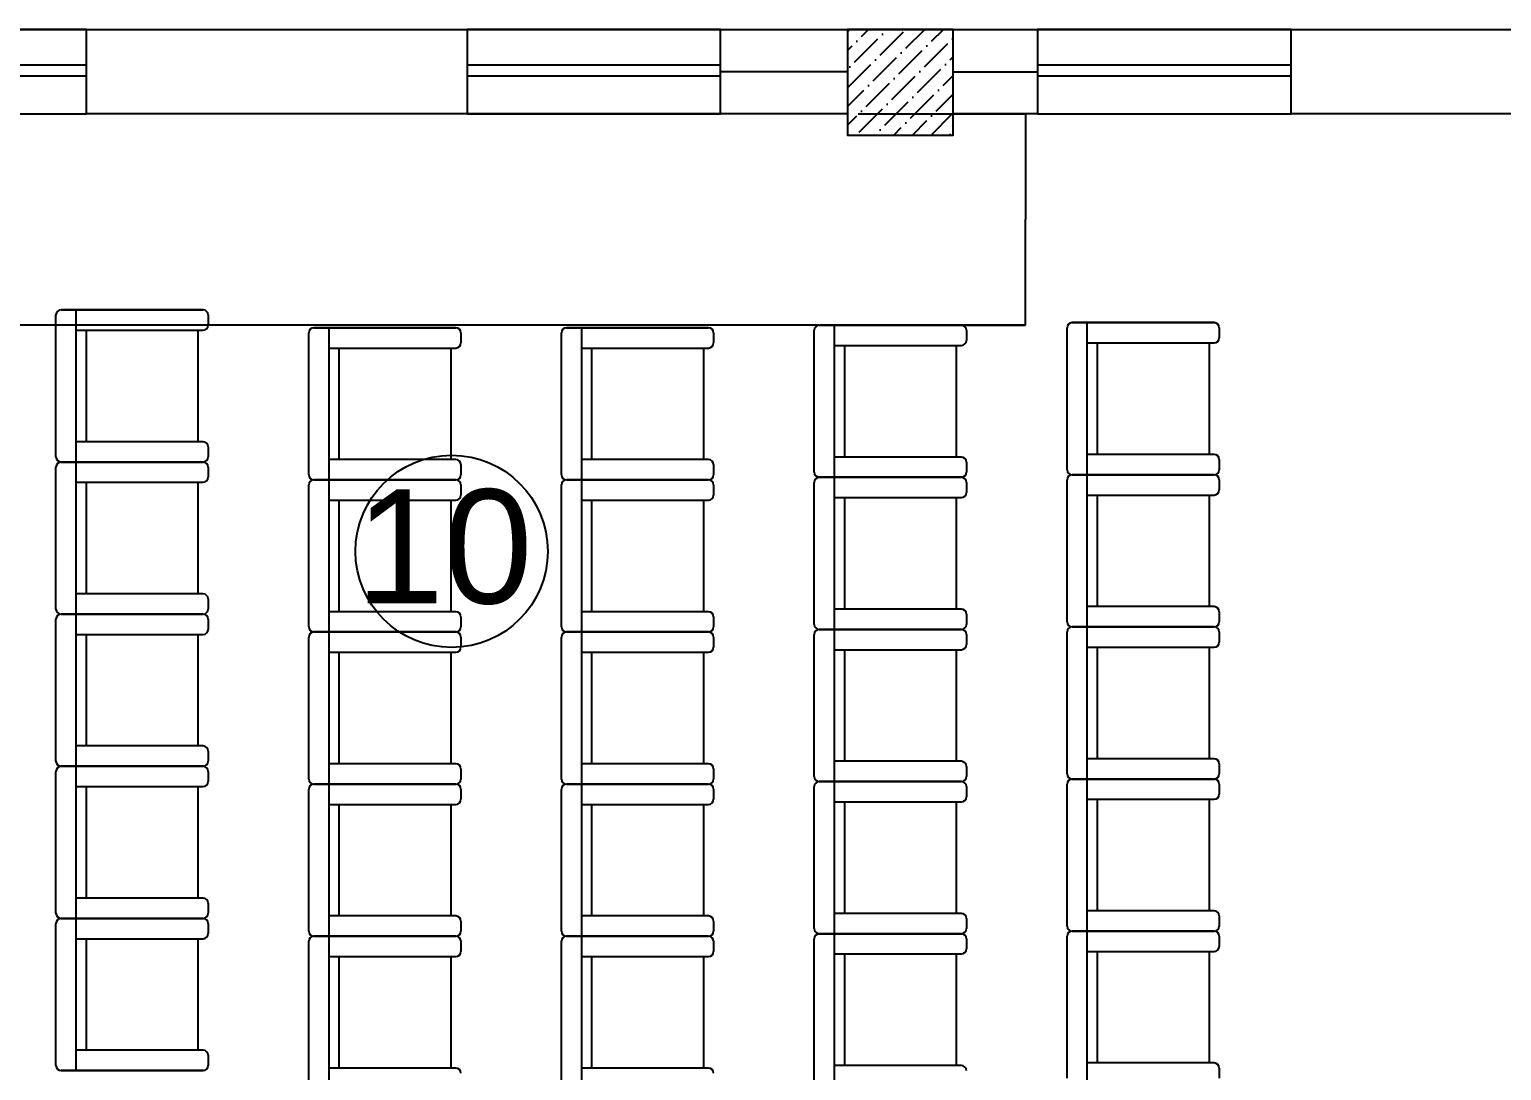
# Model space of a CAD drawing. Header units: millimetres. Extents: x 42452 to 2852333, y -419346 to 834876.
# Drawn here: x 2615055 to 2622021, y 462620 to 467548 of the extents above; entities that cross this region are included whole.
import ezdxf

# ---------------------------------------------------------------- set-up
doc = ezdxf.new("R2010")
doc.units = ezdxf.units.MM
doc.layers.add('0_Ном._пера__9', color=253, linetype='Continuous', lineweight=18, true_color=0xaaaaaa)
doc.layers.add('memar', color=7, linetype='Continuous', lineweight=25)
doc.layers.add('TEFRIS_Ном._пера__7', color=7, linetype='Continuous', lineweight=18)
doc.styles.get("Standard").update_dxf_attribs({"font": 'arial.ttf'})
doc.styles.add('СГЕНЕРИР_СТИЛЬ_1', font='arial.ttf')
doc.dimstyles.get("Standard").update_dxf_attribs({"dimtxt": 0.18, "dimasz": 0.18, "dimexe": 0.18, "dimexo": 0.0625, "dimgap": 0.09, "dimtad": 0, "dimtih": 1, "dimtoh": 1, "dimdec": 4, "dimzin": 0, "dimdsep": 46, "dimtxsty": 'Standard', "dimcen": 0.09, "dimadec": 0, "dimazin": 0, "dimtfac": 1, "dimtdec": 4, "dimtofl": 0, "dimtmove": 0, "dimatfit": 3, "dimfxl": 1, "dimtolj": 1, "dimtzin": 0, "dimarcsym": 0})

# ---------------------------------------------------------------- blocks, each defined once
blk = doc.blocks.new('*D311')
at = {"color": 0, "lineweight": -2, "transparency": 16777216}
for p, q in [((2618976, 467148), (2619768.1, 467148)), ((2619767.9, 467147.8), (2619767.9, 466648.3)), ((2619767.9, 466148.4), (2619767.9, 466647.9)), ((2618996.7, 466148.2), (2619768.1, 466148.2))]:
    blk.add_line(p, q, dxfattribs=at)
at = {"color": 0, "lineweight": 30, "transparency": 16777216}
for points in [[(2619767.9, 467147.8), (2619767.9, 467147.8), (2619767.9, 467148)], [(2619767.9, 466148.4), (2619767.9, 466148.4), (2619767.9, 466148.2)]]:
    blk.add_solid(points, dxfattribs=at)
at = {"layer": 'Defpoints', "color": 0, "lineweight": 30, "transparency": 16777216}
for p in [(2618976, 467148), (2618996.7, 466148.2), (2619767.9, 466148.2)]:
    blk.add_point(p, dxfattribs=at)
at = {"color": 0, "lineweight": 25, "transparency": 16777216, "insert": (2619767.9, 466648.1), "char_height": 0.18, "attachment_point": 5}
blk.add_mtext('\\A1;999.7853', dxfattribs=at)

msp = doc.modelspace()

# ---------------------------------------------------------------- hatches: boundary and pattern name
at = {"layer": 'memar', "lineweight": 25}
h = msp.add_hatch(dxfattribs=at)
h.set_pattern_fill('ANSI36', color=256, scale=500)
h.set_pattern_definition([(45, (908887.793, 2923948.07), (33.1456304, 121.533978), [156.25, -31.25, 0, -31.25])])
h.paths.add_polyline_path([(2618926.33479, 467547.98999), (2618926.33479, 467047.98999), (2619426.33479, 467047.98999), (2619426.33479, 467547.98999)])

# ---------------------------------------------------------------- linework, layer by layer
at = {"lineweight": 25}
msp.add_line((2619768.09989, 466148.20469), (2607425.96356, 466148.20469), dxfattribs=at)
at = {"layer": '0_Ном._пера__9', "linetype": 'Continuous', "lineweight": 25}
for p, q in [((2615876.61813, 466220.62205), (2615204.61813, 466220.62205)), ((2615204.61813, 466220.62205), (2615876.61813, 466220.62205)), ((2615276.61813, 465500.62205), (2615276.61813, 466220.62205)), ((2615180.61813, 465524.62205), (2615180.61813, 466196.62205)), ((2615900.61813, 466196.62205), (2615900.61813, 466148.62205)), ((2620660.61813, 466160.27425), (2619988.61813, 466160.27425)), ((2619988.61813, 466160.27425), (2620660.61813, 466160.27425)), ((2620060.61813, 465440.27425), (2620060.61813, 466160.27425)), ((2615276.61813, 466124.62205), (2615876.61813, 466124.62205)), ((2615324.61813, 465596.62205), (2615324.61813, 466124.62205)), ((2615852.61813, 466124.62205), (2615852.61813, 465596.62205)), ((2616376.61813, 465440.13513), (2616376.61813, 466112.13513)), ((2617072.61813, 466136.13513), (2616400.61813, 466136.13513)), ((2616400.61813, 466136.13513), (2617072.61813, 466136.13513)), ((2616472.61813, 465416.13513), (2616472.61813, 466136.13513)), ((2617096.61813, 466112.13513), (2617096.61813, 466064.13513)), ((2617572.61813, 465440.13513), (2617572.61813, 466112.13513)), ((2618268.61813, 466136.13513), (2617596.61813, 466136.13513)), ((2617596.61813, 466136.13513), (2618268.61813, 466136.13513)), ((2617668.61813, 465416.13513), (2617668.61813, 466136.13513)), ((2618292.61813, 466112.13513), (2618292.61813, 466064.13513)), ((2618768.61813, 465452.20469), (2618768.61813, 466124.20469)), ((2619464.61813, 466148.20469), (2618792.61813, 466148.20469)), ((2618792.61813, 466148.20469), (2619464.61813, 466148.20469)), ((2618864.61813, 465428.20469), (2618864.61813, 466148.20469)), ((2619488.61813, 466124.20469), (2619488.61813, 466076.20469)), ((2619964.61813, 465464.27425), (2619964.61813, 466136.27425)), ((2620684.61813, 466136.27425), (2620684.61813, 466088.27425)), ((2616472.61813, 466040.13513), (2617072.61813, 466040.13513)), ((2616520.61813, 465512.13513), (2616520.61813, 466040.13513)), ((2617048.61813, 466040.13513), (2617048.61813, 465512.13513)), ((2617668.61813, 466040.13513), (2618268.61813, 466040.13513)), ((2617716.61813, 465512.13513), (2617716.61813, 466040.13513)), ((2618244.61813, 466040.13513), (2618244.61813, 465512.13513)), ((2618864.61813, 466052.20469), (2619464.61813, 466052.20469)), ((2618912.61813, 465524.20469), (2618912.61813, 466052.20469)), ((2619440.61813, 466052.20469), (2619440.61813, 465524.20469)), ((2620060.61813, 466064.27425), (2620660.61813, 466064.27425)), ((2620108.61813, 465536.27425), (2620108.61813, 466064.27425)), ((2620636.61813, 466064.27425), (2620636.61813, 465536.27425)), ((2615876.61813, 465596.62205), (2615276.61813, 465596.62205)), ((2615900.61813, 465572.62205), (2615900.61813, 465524.62205)), ((2619464.61813, 465524.20469), (2618864.61813, 465524.20469)), ((2620660.61813, 465536.27425), (2620060.61813, 465536.27425)), ((2615180.61813, 464804.62205), (2615180.61813, 465476.62205)), ((2615876.61813, 465500.62205), (2615204.61813, 465500.62205)), ((2615204.61813, 465500.62205), (2615876.61813, 465500.62205)), ((2615276.61813, 464780.62205), (2615276.61813, 465500.62205)), ((2615900.61813, 465476.62205), (2615900.61813, 465428.62205)), ((2617072.61813, 465512.13513), (2616472.61813, 465512.13513)), ((2617096.61813, 465488.13513), (2617096.61813, 465440.13513)), ((2618268.61813, 465512.13513), (2617668.61813, 465512.13513)), ((2618292.61813, 465488.13513), (2618292.61813, 465440.13513)), ((2619488.61813, 465500.20469), (2619488.61813, 465452.20469)), ((2620684.61813, 465512.27425), (2620684.61813, 465464.27425)), ((2615276.61813, 465404.62205), (2615876.61813, 465404.62205)), ((2615324.61813, 464876.62205), (2615324.61813, 465404.62205)), ((2615852.61813, 465404.62205), (2615852.61813, 464876.62205)), ((2616376.61813, 464720.13513), (2616376.61813, 465392.13513)), ((2617072.61813, 465416.13513), (2616400.61813, 465416.13513)), ((2616400.61813, 465416.13513), (2617072.61813, 465416.13513)), ((2616472.61813, 464696.13513), (2616472.61813, 465416.13513)), ((2617096.61813, 465392.13513), (2617096.61813, 465344.13513)), ((2617572.61813, 464720.13513), (2617572.61813, 465392.13513)), ((2618268.61813, 465416.13513), (2617596.61813, 465416.13513)), ((2617596.61813, 465416.13513), (2618268.61813, 465416.13513)), ((2617668.61813, 464696.13513), (2617668.61813, 465416.13513)), ((2618292.61813, 465392.13513), (2618292.61813, 465344.13513)), ((2618768.61813, 464732.20469), (2618768.61813, 465404.20469)), ((2619464.61813, 465428.20469), (2618792.61813, 465428.20469)), ((2618792.61813, 465428.20469), (2619464.61813, 465428.20469)), ((2618864.61813, 464708.20469), (2618864.61813, 465428.20469)), ((2619488.61813, 465404.20469), (2619488.61813, 465356.20469)), ((2619964.61813, 464744.27425), (2619964.61813, 465416.27425)), ((2620660.61813, 465440.27425), (2619988.61813, 465440.27425)), ((2619988.61813, 465440.27425), (2620660.61813, 465440.27425)), ((2620060.61813, 464720.27425), (2620060.61813, 465440.27425)), ((2620684.61813, 465416.27425), (2620684.61813, 465368.27425)), ((2616472.61813, 465320.13513), (2617072.61813, 465320.13513)), ((2616520.61813, 464792.13513), (2616520.61813, 465320.13513)), ((2617048.61813, 465320.13513), (2617048.61813, 464792.13513)), ((2617668.61813, 465320.13513), (2618268.61813, 465320.13513)), ((2617716.61813, 464792.13513), (2617716.61813, 465320.13513)), ((2618244.61813, 465320.13513), (2618244.61813, 464792.13513)), ((2618864.61813, 465332.20469), (2619464.61813, 465332.20469)), ((2618912.61813, 464804.20469), (2618912.61813, 465332.20469)), ((2619440.61813, 465332.20469), (2619440.61813, 464804.20469)), ((2620060.61813, 465344.27425), (2620660.61813, 465344.27425)), ((2620108.61813, 464816.27425), (2620108.61813, 465344.27425)), ((2620636.61813, 465344.27425), (2620636.61813, 464816.27425)), ((2615876.61813, 464876.62205), (2615276.61813, 464876.62205)), ((2615900.61813, 464852.62205), (2615900.61813, 464804.62205)), ((2615180.61813, 464084.62205), (2615180.61813, 464756.62205)), ((2615876.61813, 464780.62205), (2615204.61813, 464780.62205)), ((2615204.61813, 464780.62205), (2615876.61813, 464780.62205)), ((2615276.61813, 464060.62205), (2615276.61813, 464780.62205)), ((2615900.61813, 464756.62205), (2615900.61813, 464708.62205)), ((2617072.61813, 464792.13513), (2616472.61813, 464792.13513)), ((2617096.61813, 464768.13513), (2617096.61813, 464720.13513)), ((2618268.61813, 464792.13513), (2617668.61813, 464792.13513)), ((2618292.61813, 464768.13513), (2618292.61813, 464720.13513)), ((2619464.61813, 464804.20469), (2618864.61813, 464804.20469)), ((2619488.61813, 464780.20469), (2619488.61813, 464732.20469)), ((2620660.61813, 464816.27425), (2620060.61813, 464816.27425)), ((2620684.61813, 464792.27425), (2620684.61813, 464744.27425)), ((2617072.61813, 464696.13513), (2616400.61813, 464696.13513)), ((2616400.61813, 464696.13513), (2617072.61813, 464696.13513)), ((2616472.61813, 463976.13513), (2616472.61813, 464696.13513)), ((2618268.61813, 464696.13513), (2617596.61813, 464696.13513)), ((2617596.61813, 464696.13513), (2618268.61813, 464696.13513)), ((2617668.61813, 463976.13513), (2617668.61813, 464696.13513)), ((2619464.61813, 464708.20469), (2618792.61813, 464708.20469)), ((2618792.61813, 464708.20469), (2619464.61813, 464708.20469)), ((2618864.61813, 463988.20469), (2618864.61813, 464708.20469)), ((2619964.61813, 464024.27425), (2619964.61813, 464696.27425)), ((2620660.61813, 464720.27425), (2619988.61813, 464720.27425)), ((2619988.61813, 464720.27425), (2620660.61813, 464720.27425)), ((2620060.61813, 464000.27425), (2620060.61813, 464720.27425)), ((2620684.61813, 464696.27425), (2620684.61813, 464648.27425)), ((2615276.61813, 464684.62205), (2615876.61813, 464684.62205)), ((2615324.61813, 464156.62205), (2615324.61813, 464684.62205)), ((2615852.61813, 464684.62205), (2615852.61813, 464156.62205)), ((2616376.61813, 464000.13513), (2616376.61813, 464672.13513)), ((2617096.61813, 464672.13513), (2617096.61813, 464624.13513)), ((2617572.61813, 464000.13513), (2617572.61813, 464672.13513)), ((2618292.61813, 464672.13513), (2618292.61813, 464624.13513)), ((2618768.61813, 464012.20469), (2618768.61813, 464684.20469)), ((2619488.61813, 464684.20469), (2619488.61813, 464636.20469)), ((2620060.61813, 464624.27425), (2620660.61813, 464624.27425)), ((2620108.61813, 464096.27425), (2620108.61813, 464624.27425)), ((2620636.61813, 464624.27425), (2620636.61813, 464096.27425)), ((2616472.61813, 464600.13513), (2617072.61813, 464600.13513)), ((2616520.61813, 464072.13513), (2616520.61813, 464600.13513)), ((2617048.61813, 464600.13513), (2617048.61813, 464072.13513)), ((2617668.61813, 464600.13513), (2618268.61813, 464600.13513)), ((2617716.61813, 464072.13513), (2617716.61813, 464600.13513)), ((2618244.61813, 464600.13513), (2618244.61813, 464072.13513)), ((2618864.61813, 464612.20469), (2619464.61813, 464612.20469)), ((2618912.61813, 464084.20469), (2618912.61813, 464612.20469)), ((2619440.61813, 464612.20469), (2619440.61813, 464084.20469)), ((2615876.61813, 464156.62205), (2615276.61813, 464156.62205)), ((2615900.61813, 464132.62205), (2615900.61813, 464084.62205)), ((2615876.61813, 464060.62205), (2615204.61813, 464060.62205)), ((2615204.61813, 464060.62205), (2615876.61813, 464060.62205)), ((2615276.61813, 463340.62205), (2615276.61813, 464060.62205)), ((2617072.61813, 464072.13513), (2616472.61813, 464072.13513)), ((2618268.61813, 464072.13513), (2617668.61813, 464072.13513)), ((2619464.61813, 464084.20469), (2618864.61813, 464084.20469)), ((2619488.61813, 464060.20469), (2619488.61813, 464012.20469)), ((2620660.61813, 464096.27425), (2620060.61813, 464096.27425)), ((2620684.61813, 464072.27425), (2620684.61813, 464024.27425)), ((2615180.61813, 463364.62205), (2615180.61813, 464036.62205)), ((2615900.61813, 464036.62205), (2615900.61813, 463988.62205)), ((2617096.61813, 464048.13513), (2617096.61813, 464000.13513)), ((2618292.61813, 464048.13513), (2618292.61813, 464000.13513)), ((2620660.61813, 464000.27425), (2619988.61813, 464000.27425)), ((2619988.61813, 464000.27425), (2620660.61813, 464000.27425)), ((2620060.61813, 463280.27425), (2620060.61813, 464000.27425)), ((2615276.61813, 463964.62205), (2615876.61813, 463964.62205)), ((2615324.61813, 463436.62205), (2615324.61813, 463964.62205)), ((2615852.61813, 463964.62205), (2615852.61813, 463436.62205)), ((2616376.61813, 463280.13513), (2616376.61813, 463952.13513)), ((2617072.61813, 463976.13513), (2616400.61813, 463976.13513)), ((2616400.61813, 463976.13513), (2617072.61813, 463976.13513)), ((2616472.61813, 463256.13513), (2616472.61813, 463976.13513)), ((2617096.61813, 463952.13513), (2617096.61813, 463904.13513)), ((2617572.61813, 463280.13513), (2617572.61813, 463952.13513)), ((2618268.61813, 463976.13513), (2617596.61813, 463976.13513)), ((2617596.61813, 463976.13513), (2618268.61813, 463976.13513)), ((2617668.61813, 463256.13513), (2617668.61813, 463976.13513)), ((2618292.61813, 463952.13513), (2618292.61813, 463904.13513)), ((2618768.61813, 463292.20469), (2618768.61813, 463964.20469)), ((2619464.61813, 463988.20469), (2618792.61813, 463988.20469)), ((2618792.61813, 463988.20469), (2619464.61813, 463988.20469)), ((2618864.61813, 463268.20469), (2618864.61813, 463988.20469)), ((2619488.61813, 463964.20469), (2619488.61813, 463916.20469)), ((2619964.61813, 463304.27425), (2619964.61813, 463976.27425)), ((2620684.61813, 463976.27425), (2620684.61813, 463928.27425)), ((2616472.61813, 463880.13513), (2617072.61813, 463880.13513)), ((2616520.61813, 463352.13513), (2616520.61813, 463880.13513)), ((2617048.61813, 463880.13513), (2617048.61813, 463352.13513)), ((2617668.61813, 463880.13513), (2618268.61813, 463880.13513)), ((2617716.61813, 463352.13513), (2617716.61813, 463880.13513)), ((2618244.61813, 463880.13513), (2618244.61813, 463352.13513)), ((2618864.61813, 463892.20469), (2619464.61813, 463892.20469)), ((2618912.61813, 463364.20469), (2618912.61813, 463892.20469)), ((2619440.61813, 463892.20469), (2619440.61813, 463364.20469)), ((2620060.61813, 463904.27425), (2620660.61813, 463904.27425)), ((2620108.61813, 463376.27425), (2620108.61813, 463904.27425)), ((2620636.61813, 463904.27425), (2620636.61813, 463376.27425)), ((2615876.61813, 463436.62205), (2615276.61813, 463436.62205)), ((2615900.61813, 463412.62205), (2615900.61813, 463364.62205)), ((2619464.61813, 463364.20469), (2618864.61813, 463364.20469)), ((2620660.61813, 463376.27425), (2620060.61813, 463376.27425)), ((2615180.61813, 462644.62205), (2615180.61813, 463316.62205)), ((2615876.61813, 463340.62205), (2615204.61813, 463340.62205)), ((2615204.61813, 463340.62205), (2615876.61813, 463340.62205)), ((2615276.61813, 462620.62205), (2615276.61813, 463340.62205)), ((2615900.61813, 463316.62205), (2615900.61813, 463268.62205)), ((2617072.61813, 463352.13513), (2616472.61813, 463352.13513)), ((2617096.61813, 463328.13513), (2617096.61813, 463280.13513)), ((2618268.61813, 463352.13513), (2617668.61813, 463352.13513)), ((2618292.61813, 463328.13513), (2618292.61813, 463280.13513)), ((2619488.61813, 463340.20469), (2619488.61813, 463292.20469)), ((2620684.61813, 463352.27425), (2620684.61813, 463304.27425)), ((2615276.61813, 463244.62205), (2615876.61813, 463244.62205)), ((2615324.61813, 462716.62205), (2615324.61813, 463244.62205)), ((2615852.61813, 463244.62205), (2615852.61813, 462716.62205)), ((2616376.61813, 462560.13513), (2616376.61813, 463232.13513)), ((2617072.61813, 463256.13513), (2616400.61813, 463256.13513)), ((2616400.61813, 463256.13513), (2617072.61813, 463256.13513)), ((2616472.61813, 462536.13513), (2616472.61813, 463256.13513)), ((2617096.61813, 463232.13513), (2617096.61813, 463184.13513)), ((2617572.61813, 462560.13513), (2617572.61813, 463232.13513)), ((2618268.61813, 463256.13513), (2617596.61813, 463256.13513)), ((2617596.61813, 463256.13513), (2618268.61813, 463256.13513)), ((2617668.61813, 462536.13513), (2617668.61813, 463256.13513)), ((2618292.61813, 463232.13513), (2618292.61813, 463184.13513)), ((2618768.61813, 462572.20469), (2618768.61813, 463244.20469)), ((2619464.61813, 463268.20469), (2618792.61813, 463268.20469)), ((2618792.61813, 463268.20469), (2619464.61813, 463268.20469)), ((2618864.61813, 462548.20469), (2618864.61813, 463268.20469)), ((2619488.61813, 463244.20469), (2619488.61813, 463196.20469)), ((2619964.61813, 462584.27425), (2619964.61813, 463256.27425)), ((2620660.61813, 463280.27425), (2619988.61813, 463280.27425)), ((2619988.61813, 463280.27425), (2620660.61813, 463280.27425)), ((2620060.61813, 462560.27425), (2620060.61813, 463280.27425)), ((2620684.61813, 463256.27425), (2620684.61813, 463208.27425)), ((2616472.61813, 463160.13513), (2617072.61813, 463160.13513)), ((2616520.61813, 462632.13513), (2616520.61813, 463160.13513)), ((2617048.61813, 463160.13513), (2617048.61813, 462632.13513)), ((2617668.61813, 463160.13513), (2618268.61813, 463160.13513)), ((2617716.61813, 462632.13513), (2617716.61813, 463160.13513)), ((2618244.61813, 463160.13513), (2618244.61813, 462632.13513)), ((2618864.61813, 463172.20469), (2619464.61813, 463172.20469)), ((2618912.61813, 462644.20469), (2618912.61813, 463172.20469)), ((2619440.61813, 463172.20469), (2619440.61813, 462644.20469)), ((2620060.61813, 463184.27425), (2620660.61813, 463184.27425)), ((2620108.61813, 462656.27425), (2620108.61813, 463184.27425)), ((2620636.61813, 463184.27425), (2620636.61813, 462656.27425)), ((2615876.61813, 462716.62205), (2615276.61813, 462716.62205)), ((2615900.61813, 462692.62205), (2615900.61813, 462644.62205)), ((2615876.61813, 462620.62205), (2615204.61813, 462620.62205)), ((2615204.61813, 462620.62205), (2615876.61813, 462620.62205)), ((2617072.61813, 462632.13513), (2616472.61813, 462632.13513)), ((2618268.61813, 462632.13513), (2617668.61813, 462632.13513)), ((2619464.61813, 462644.20469), (2618864.61813, 462644.20469)), ((2620660.61813, 462656.27425), (2620060.61813, 462656.27425)), ((2620684.61813, 462632.27425), (2620684.61813, 462584.27425))]:
    msp.add_line(p, q, dxfattribs=at)
for centre, start, end in [((2615204.61813, 466196.62205), 90, 180), ((2615876.61813, 466196.62205), 0, 90), ((2615876.61813, 466148.62205), 270, 0), ((2619988.61813, 466136.27425), 90, 180), ((2620660.61813, 466136.27425), 0, 90), ((2616400.61813, 466112.13513), 90, 180), ((2617072.61813, 466112.13513), 0, 90), ((2617596.61813, 466112.13513), 90, 180), ((2618268.61813, 466112.13513), 0, 90), ((2618792.61813, 466124.20469), 90, 180), ((2619464.61813, 466124.20469), 0, 90), ((2620660.61813, 466088.27425), 270, 0), ((2617072.61813, 466064.13513), 270, 0), ((2618268.61813, 466064.13513), 270, 0), ((2619464.61813, 466076.20469), 270, 0), ((2615876.61813, 465572.62205), 0, 90), ((2615204.61813, 465524.62205), 180, 270), ((2615876.61813, 465524.62205), 270, 0), ((2619464.61813, 465500.20469), 0, 90), ((2620660.61813, 465512.27425), 0, 90), ((2615204.61813, 465476.62205), 90, 180), ((2615876.61813, 465476.62205), 0, 90), ((2617072.61813, 465488.13513), 0, 90), ((2618268.61813, 465488.13513), 0, 90), ((2618792.61813, 465452.20469), 180, 270), ((2619464.61813, 465452.20469), 270, 0), ((2619988.61813, 465464.27425), 180, 270), ((2620660.61813, 465464.27425), 270, 0), ((2615876.61813, 465428.62205), 270, 0), ((2616400.61813, 465440.13513), 180, 270), ((2616400.61813, 465392.13513), 90, 180), ((2617072.61813, 465440.13513), 270, 0), ((2617072.61813, 465392.13513), 0, 90), ((2617596.61813, 465440.13513), 180, 270), ((2617596.61813, 465392.13513), 90, 180), ((2618268.61813, 465440.13513), 270, 0), ((2618268.61813, 465392.13513), 0, 90), ((2618792.61813, 465404.20469), 90, 180), ((2619464.61813, 465404.20469), 0, 90), ((2619988.61813, 465416.27425), 90, 180), ((2620660.61813, 465416.27425), 0, 90), ((2617072.61813, 465344.13513), 270, 0), ((2618268.61813, 465344.13513), 270, 0), ((2619464.61813, 465356.20469), 270, 0), ((2620660.61813, 465368.27425), 270, 0), ((2615876.61813, 464852.62205), 0, 90), ((2615204.61813, 464804.62205), 180, 270), ((2615204.61813, 464756.62205), 90, 180), ((2615876.61813, 464804.62205), 270, 0), ((2615876.61813, 464756.62205), 0, 90), ((2617072.61813, 464768.13513), 0, 90), ((2618268.61813, 464768.13513), 0, 90), ((2619464.61813, 464780.20469), 0, 90), ((2620660.61813, 464792.27425), 0, 90), ((2615876.61813, 464708.62205), 270, 0), ((2616400.61813, 464720.13513), 180, 270), ((2616400.61813, 464672.13513), 90, 180), ((2617072.61813, 464720.13513), 270, 0), ((2617072.61813, 464672.13513), 0, 90), ((2617596.61813, 464720.13513), 180, 270), ((2617596.61813, 464672.13513), 90, 180), ((2618268.61813, 464720.13513), 270, 0), ((2618268.61813, 464672.13513), 0, 90), ((2618792.61813, 464732.20469), 180, 270), ((2618792.61813, 464684.20469), 90, 180), ((2619464.61813, 464732.20469), 270, 0), ((2619464.61813, 464684.20469), 0, 90), ((2619988.61813, 464744.27425), 180, 270), ((2619988.61813, 464696.27425), 90, 180), ((2620660.61813, 464744.27425), 270, 0), ((2620660.61813, 464696.27425), 0, 90), ((2617072.61813, 464624.13513), 270, 0), ((2618268.61813, 464624.13513), 270, 0), ((2619464.61813, 464636.20469), 270, 0), ((2620660.61813, 464648.27425), 270, 0), ((2615876.61813, 464132.62205), 0, 90), ((2615204.61813, 464084.62205), 180, 270), ((2615204.61813, 464036.62205), 90, 180), ((2615876.61813, 464084.62205), 270, 0), ((2615876.61813, 464036.62205), 0, 90), ((2617072.61813, 464048.13513), 0, 90), ((2618268.61813, 464048.13513), 0, 90), ((2619464.61813, 464060.20469), 0, 90), ((2620660.61813, 464072.27425), 0, 90), ((2616400.61813, 464000.13513), 180, 270), ((2617072.61813, 464000.13513), 270, 0), ((2617596.61813, 464000.13513), 180, 270), ((2618268.61813, 464000.13513), 270, 0), ((2618792.61813, 464012.20469), 180, 270), ((2619464.61813, 464012.20469), 270, 0), ((2619988.61813, 464024.27425), 180, 270), ((2619988.61813, 463976.27425), 90, 180), ((2620660.61813, 464024.27425), 270, 0), ((2620660.61813, 463976.27425), 0, 90), ((2615876.61813, 463988.62205), 270, 0), ((2616400.61813, 463952.13513), 90, 180), ((2617072.61813, 463952.13513), 0, 90), ((2617596.61813, 463952.13513), 90, 180), ((2618268.61813, 463952.13513), 0, 90), ((2618792.61813, 463964.20469), 90, 180), ((2619464.61813, 463964.20469), 0, 90), ((2620660.61813, 463928.27425), 270, 0), ((2617072.61813, 463904.13513), 270, 0), ((2618268.61813, 463904.13513), 270, 0), ((2619464.61813, 463916.20469), 270, 0), ((2615876.61813, 463412.62205), 0, 90), ((2615204.61813, 463364.62205), 180, 270), ((2615876.61813, 463364.62205), 270, 0), ((2619464.61813, 463340.20469), 0, 90), ((2620660.61813, 463352.27425), 0, 90), ((2615204.61813, 463316.62205), 90, 180), ((2615876.61813, 463316.62205), 0, 90), ((2617072.61813, 463328.13513), 0, 90), ((2618268.61813, 463328.13513), 0, 90), ((2619988.61813, 463304.27425), 180, 270), ((2620660.61813, 463304.27425), 270, 0), ((2615876.61813, 463268.62205), 270, 0), ((2616400.61813, 463280.13513), 180, 270), ((2616400.61813, 463232.13513), 90, 180), ((2617072.61813, 463280.13513), 270, 0), ((2617072.61813, 463232.13513), 0, 90), ((2617596.61813, 463280.13513), 180, 270), ((2617596.61813, 463232.13513), 90, 180), ((2618268.61813, 463280.13513), 270, 0), ((2618268.61813, 463232.13513), 0, 90), ((2618792.61813, 463292.20469), 180, 270), ((2618792.61813, 463244.20469), 90, 180), ((2619464.61813, 463292.20469), 270, 0), ((2619464.61813, 463244.20469), 0, 90), ((2619988.61813, 463256.27425), 90, 180), ((2620660.61813, 463256.27425), 0, 90), ((2617072.61813, 463184.13513), 270, 0), ((2618268.61813, 463184.13513), 270, 0), ((2619464.61813, 463196.20469), 270, 0), ((2620660.61813, 463208.27425), 270, 0), ((2615876.61813, 462692.62205), 0, 90), ((2615204.61813, 462644.62205), 180, 270), ((2615876.61813, 462644.62205), 270, 0), ((2617072.61813, 462608.13513), 0, 90), ((2618268.61813, 462608.13513), 0, 90), ((2619464.61813, 462620.20469), 0, 90), ((2620660.61813, 462632.27425), 0, 90)]:
    msp.add_arc(centre, 24, start, end, dxfattribs=at)
at = {"layer": 'memar', "color": 0, "lineweight": 25}
for points in [[(2607526.13986, 467547.98999), (2648926.13986, 467547.98999)], [(2618926.33479, 467147.98999), (2615325.6591, 467147.98999)], [(2619825.6591, 467147.98999), (2619426.33479, 467147.98999)], [(2622625.6591, 467147.98999), (2621025.6591, 467147.98999)]]:
    msp.add_lwpolyline(points, dxfattribs=at)
for points in [[(2615325.6591, 467547.98999), (2614125.6591, 467547.98999), (2614125.6591, 467147.98999), (2615325.6591, 467147.98999)], [(2618325.6591, 467547.98999), (2617125.6591, 467547.98999), (2617125.6591, 467147.98999), (2618325.6591, 467147.98999)], [(2621025.6591, 467547.98999), (2619825.6591, 467547.98999), (2619825.6591, 467147.98999), (2621025.6591, 467147.98999)]]:
    msp.add_lwpolyline(points, close=True, dxfattribs=at)
at = {"layer": 'memar', "color": 3, "lineweight": 25}
msp.add_lwpolyline([(2619426.33479, 467547.98999), (2618926.33479, 467547.98999), (2618926.33479, 467047.98999), (2619426.33479, 467047.98999)], close=True, dxfattribs=at)
at = {"layer": 'memar', "color": 146, "lineweight": 25, "true_color": 0x105689}
for points in [[(2614125.6591, 467379.12739), (2614125.6591, 467329.12739), (2615325.6591, 467329.12739), (2615325.6591, 467379.12739)], [(2617125.6591, 467379.12739), (2617125.6591, 467329.12739), (2618325.6591, 467329.12739), (2618325.6591, 467379.12739)], [(2619825.6591, 467379.12739), (2619825.6591, 467329.12739), (2621025.6591, 467329.12739), (2621025.6591, 467379.12739)]]:
    msp.add_lwpolyline(points, close=True, dxfattribs=at)
at = {"layer": 'memar', "lineweight": 25}
for points in [[(2618926.33479, 467347.98999), (2618325.6591, 467347.98999)], [(2619426.33479, 467347.98999), (2619825.6591, 467347.98999)]]:
    msp.add_lwpolyline(points, dxfattribs=at)
at = {"layer": 'memar', "color": 0, "lineweight": 25}
msp.add_circle((2617052.78039, 465077.7798), 454.87332, dxfattribs=at)
at = {"layer": 'TEFRIS_Ном._пера__7', "linetype": 'Continuous', "lineweight": 25}
for p, q in [((2615876.61813, 466220.62205), (2615204.61813, 466220.62205)), ((2615204.61813, 466220.62205), (2615876.61813, 466220.62205)), ((2615276.61813, 465500.62205), (2615276.61813, 466220.62205)), ((2615180.61813, 465524.62205), (2615180.61813, 466196.62205)), ((2615900.61813, 466196.62205), (2615900.61813, 466148.62205)), ((2620660.61813, 466160.27425), (2619988.61813, 466160.27425)), ((2619988.61813, 466160.27425), (2620660.61813, 466160.27425)), ((2620060.61813, 465440.27425), (2620060.61813, 466160.27425)), ((2615276.61813, 466124.62205), (2615876.61813, 466124.62205)), ((2615324.61813, 465596.62205), (2615324.61813, 466124.62205)), ((2615852.61813, 466124.62205), (2615852.61813, 465596.62205)), ((2616376.61813, 465440.13513), (2616376.61813, 466112.13513)), ((2617072.61813, 466136.13513), (2616400.61813, 466136.13513)), ((2616400.61813, 466136.13513), (2617072.61813, 466136.13513)), ((2616472.61813, 465416.13513), (2616472.61813, 466136.13513)), ((2617096.61813, 466112.13513), (2617096.61813, 466064.13513)), ((2617572.61813, 465440.13513), (2617572.61813, 466112.13513)), ((2618268.61813, 466136.13513), (2617596.61813, 466136.13513)), ((2617596.61813, 466136.13513), (2618268.61813, 466136.13513)), ((2617668.61813, 465416.13513), (2617668.61813, 466136.13513)), ((2618292.61813, 466112.13513), (2618292.61813, 466064.13513)), ((2618768.61813, 465452.20469), (2618768.61813, 466124.20469)), ((2619464.61813, 466148.20469), (2618792.61813, 466148.20469)), ((2618792.61813, 466148.20469), (2619464.61813, 466148.20469)), ((2618864.61813, 465428.20469), (2618864.61813, 466148.20469)), ((2619488.61813, 466124.20469), (2619488.61813, 466076.20469)), ((2619964.61813, 465464.27425), (2619964.61813, 466136.27425)), ((2620684.61813, 466136.27425), (2620684.61813, 466088.27425)), ((2616472.61813, 466040.13513), (2617072.61813, 466040.13513)), ((2616520.61813, 465512.13513), (2616520.61813, 466040.13513)), ((2617048.61813, 466040.13513), (2617048.61813, 465512.13513)), ((2617668.61813, 466040.13513), (2618268.61813, 466040.13513)), ((2617716.61813, 465512.13513), (2617716.61813, 466040.13513)), ((2618244.61813, 466040.13513), (2618244.61813, 465512.13513)), ((2618864.61813, 466052.20469), (2619464.61813, 466052.20469)), ((2618912.61813, 465524.20469), (2618912.61813, 466052.20469)), ((2619440.61813, 466052.20469), (2619440.61813, 465524.20469)), ((2620060.61813, 466064.27425), (2620660.61813, 466064.27425)), ((2620108.61813, 465536.27425), (2620108.61813, 466064.27425)), ((2620636.61813, 466064.27425), (2620636.61813, 465536.27425)), ((2615876.61813, 465596.62205), (2615276.61813, 465596.62205)), ((2615900.61813, 465572.62205), (2615900.61813, 465524.62205)), ((2619464.61813, 465524.20469), (2618864.61813, 465524.20469)), ((2620660.61813, 465536.27425), (2620060.61813, 465536.27425)), ((2615180.61813, 464804.62205), (2615180.61813, 465476.62205)), ((2615876.61813, 465500.62205), (2615204.61813, 465500.62205)), ((2615204.61813, 465500.62205), (2615876.61813, 465500.62205)), ((2615276.61813, 464780.62205), (2615276.61813, 465500.62205)), ((2615900.61813, 465476.62205), (2615900.61813, 465428.62205)), ((2617072.61813, 465512.13513), (2616472.61813, 465512.13513)), ((2617096.61813, 465488.13513), (2617096.61813, 465440.13513)), ((2618268.61813, 465512.13513), (2617668.61813, 465512.13513)), ((2618292.61813, 465488.13513), (2618292.61813, 465440.13513)), ((2619488.61813, 465500.20469), (2619488.61813, 465452.20469)), ((2620684.61813, 465512.27425), (2620684.61813, 465464.27425)), ((2615276.61813, 465404.62205), (2615876.61813, 465404.62205)), ((2615324.61813, 464876.62205), (2615324.61813, 465404.62205)), ((2615852.61813, 465404.62205), (2615852.61813, 464876.62205)), ((2616376.61813, 464720.13513), (2616376.61813, 465392.13513)), ((2617072.61813, 465416.13513), (2616400.61813, 465416.13513)), ((2616400.61813, 465416.13513), (2617072.61813, 465416.13513)), ((2616472.61813, 464696.13513), (2616472.61813, 465416.13513)), ((2617096.61813, 465392.13513), (2617096.61813, 465344.13513)), ((2617572.61813, 464720.13513), (2617572.61813, 465392.13513)), ((2618268.61813, 465416.13513), (2617596.61813, 465416.13513)), ((2617596.61813, 465416.13513), (2618268.61813, 465416.13513)), ((2617668.61813, 464696.13513), (2617668.61813, 465416.13513)), ((2618292.61813, 465392.13513), (2618292.61813, 465344.13513)), ((2618768.61813, 464732.20469), (2618768.61813, 465404.20469)), ((2619464.61813, 465428.20469), (2618792.61813, 465428.20469)), ((2618792.61813, 465428.20469), (2619464.61813, 465428.20469)), ((2618864.61813, 464708.20469), (2618864.61813, 465428.20469)), ((2619488.61813, 465404.20469), (2619488.61813, 465356.20469)), ((2619964.61813, 464744.27425), (2619964.61813, 465416.27425)), ((2620660.61813, 465440.27425), (2619988.61813, 465440.27425)), ((2619988.61813, 465440.27425), (2620660.61813, 465440.27425)), ((2620060.61813, 464720.27425), (2620060.61813, 465440.27425)), ((2620684.61813, 465416.27425), (2620684.61813, 465368.27425)), ((2616472.61813, 465320.13513), (2617072.61813, 465320.13513)), ((2616520.61813, 464792.13513), (2616520.61813, 465320.13513)), ((2617048.61813, 465320.13513), (2617048.61813, 464792.13513)), ((2617668.61813, 465320.13513), (2618268.61813, 465320.13513)), ((2617716.61813, 464792.13513), (2617716.61813, 465320.13513)), ((2618244.61813, 465320.13513), (2618244.61813, 464792.13513)), ((2618864.61813, 465332.20469), (2619464.61813, 465332.20469)), ((2618912.61813, 464804.20469), (2618912.61813, 465332.20469)), ((2619440.61813, 465332.20469), (2619440.61813, 464804.20469)), ((2620060.61813, 465344.27425), (2620660.61813, 465344.27425)), ((2620108.61813, 464816.27425), (2620108.61813, 465344.27425)), ((2620636.61813, 465344.27425), (2620636.61813, 464816.27425)), ((2615876.61813, 464876.62205), (2615276.61813, 464876.62205)), ((2615900.61813, 464852.62205), (2615900.61813, 464804.62205)), ((2615180.61813, 464084.62205), (2615180.61813, 464756.62205)), ((2615876.61813, 464780.62205), (2615204.61813, 464780.62205)), ((2615204.61813, 464780.62205), (2615876.61813, 464780.62205)), ((2615276.61813, 464060.62205), (2615276.61813, 464780.62205)), ((2615900.61813, 464756.62205), (2615900.61813, 464708.62205)), ((2617072.61813, 464792.13513), (2616472.61813, 464792.13513)), ((2617096.61813, 464768.13513), (2617096.61813, 464720.13513)), ((2618268.61813, 464792.13513), (2617668.61813, 464792.13513)), ((2618292.61813, 464768.13513), (2618292.61813, 464720.13513)), ((2619464.61813, 464804.20469), (2618864.61813, 464804.20469)), ((2619488.61813, 464780.20469), (2619488.61813, 464732.20469)), ((2620660.61813, 464816.27425), (2620060.61813, 464816.27425)), ((2620684.61813, 464792.27425), (2620684.61813, 464744.27425)), ((2617072.61813, 464696.13513), (2616400.61813, 464696.13513)), ((2616400.61813, 464696.13513), (2617072.61813, 464696.13513)), ((2616472.61813, 463976.13513), (2616472.61813, 464696.13513)), ((2618268.61813, 464696.13513), (2617596.61813, 464696.13513)), ((2617596.61813, 464696.13513), (2618268.61813, 464696.13513)), ((2617668.61813, 463976.13513), (2617668.61813, 464696.13513)), ((2619464.61813, 464708.20469), (2618792.61813, 464708.20469)), ((2618792.61813, 464708.20469), (2619464.61813, 464708.20469)), ((2618864.61813, 463988.20469), (2618864.61813, 464708.20469)), ((2619964.61813, 464024.27425), (2619964.61813, 464696.27425)), ((2620660.61813, 464720.27425), (2619988.61813, 464720.27425)), ((2619988.61813, 464720.27425), (2620660.61813, 464720.27425)), ((2620060.61813, 464000.27425), (2620060.61813, 464720.27425)), ((2620684.61813, 464696.27425), (2620684.61813, 464648.27425)), ((2615276.61813, 464684.62205), (2615876.61813, 464684.62205)), ((2615324.61813, 464156.62205), (2615324.61813, 464684.62205)), ((2615852.61813, 464684.62205), (2615852.61813, 464156.62205)), ((2616376.61813, 464000.13513), (2616376.61813, 464672.13513)), ((2617096.61813, 464672.13513), (2617096.61813, 464624.13513)), ((2617572.61813, 464000.13513), (2617572.61813, 464672.13513)), ((2618292.61813, 464672.13513), (2618292.61813, 464624.13513)), ((2618768.61813, 464012.20469), (2618768.61813, 464684.20469)), ((2619488.61813, 464684.20469), (2619488.61813, 464636.20469)), ((2620060.61813, 464624.27425), (2620660.61813, 464624.27425)), ((2620108.61813, 464096.27425), (2620108.61813, 464624.27425)), ((2620636.61813, 464624.27425), (2620636.61813, 464096.27425)), ((2616472.61813, 464600.13513), (2617072.61813, 464600.13513)), ((2616520.61813, 464072.13513), (2616520.61813, 464600.13513)), ((2617048.61813, 464600.13513), (2617048.61813, 464072.13513)), ((2617668.61813, 464600.13513), (2618268.61813, 464600.13513)), ((2617716.61813, 464072.13513), (2617716.61813, 464600.13513)), ((2618244.61813, 464600.13513), (2618244.61813, 464072.13513)), ((2618864.61813, 464612.20469), (2619464.61813, 464612.20469)), ((2618912.61813, 464084.20469), (2618912.61813, 464612.20469)), ((2619440.61813, 464612.20469), (2619440.61813, 464084.20469)), ((2615876.61813, 464156.62205), (2615276.61813, 464156.62205)), ((2615900.61813, 464132.62205), (2615900.61813, 464084.62205)), ((2615876.61813, 464060.62205), (2615204.61813, 464060.62205)), ((2615204.61813, 464060.62205), (2615876.61813, 464060.62205)), ((2615276.61813, 463340.62205), (2615276.61813, 464060.62205)), ((2617072.61813, 464072.13513), (2616472.61813, 464072.13513)), ((2618268.61813, 464072.13513), (2617668.61813, 464072.13513)), ((2619464.61813, 464084.20469), (2618864.61813, 464084.20469)), ((2619488.61813, 464060.20469), (2619488.61813, 464012.20469)), ((2620660.61813, 464096.27425), (2620060.61813, 464096.27425)), ((2620684.61813, 464072.27425), (2620684.61813, 464024.27425)), ((2615180.61813, 463364.62205), (2615180.61813, 464036.62205)), ((2615900.61813, 464036.62205), (2615900.61813, 463988.62205)), ((2617096.61813, 464048.13513), (2617096.61813, 464000.13513)), ((2618292.61813, 464048.13513), (2618292.61813, 464000.13513)), ((2620660.61813, 464000.27425), (2619988.61813, 464000.27425)), ((2619988.61813, 464000.27425), (2620660.61813, 464000.27425)), ((2620060.61813, 463280.27425), (2620060.61813, 464000.27425)), ((2615276.61813, 463964.62205), (2615876.61813, 463964.62205)), ((2615324.61813, 463436.62205), (2615324.61813, 463964.62205)), ((2615852.61813, 463964.62205), (2615852.61813, 463436.62205)), ((2616376.61813, 463280.13513), (2616376.61813, 463952.13513)), ((2617072.61813, 463976.13513), (2616400.61813, 463976.13513)), ((2616400.61813, 463976.13513), (2617072.61813, 463976.13513)), ((2616472.61813, 463256.13513), (2616472.61813, 463976.13513)), ((2617096.61813, 463952.13513), (2617096.61813, 463904.13513)), ((2617572.61813, 463280.13513), (2617572.61813, 463952.13513)), ((2618268.61813, 463976.13513), (2617596.61813, 463976.13513)), ((2617596.61813, 463976.13513), (2618268.61813, 463976.13513)), ((2617668.61813, 463256.13513), (2617668.61813, 463976.13513)), ((2618292.61813, 463952.13513), (2618292.61813, 463904.13513)), ((2618768.61813, 463292.20469), (2618768.61813, 463964.20469)), ((2619464.61813, 463988.20469), (2618792.61813, 463988.20469)), ((2618792.61813, 463988.20469), (2619464.61813, 463988.20469)), ((2618864.61813, 463268.20469), (2618864.61813, 463988.20469)), ((2619488.61813, 463964.20469), (2619488.61813, 463916.20469)), ((2619964.61813, 463304.27425), (2619964.61813, 463976.27425)), ((2620684.61813, 463976.27425), (2620684.61813, 463928.27425)), ((2616472.61813, 463880.13513), (2617072.61813, 463880.13513)), ((2616520.61813, 463352.13513), (2616520.61813, 463880.13513)), ((2617048.61813, 463880.13513), (2617048.61813, 463352.13513)), ((2617668.61813, 463880.13513), (2618268.61813, 463880.13513)), ((2617716.61813, 463352.13513), (2617716.61813, 463880.13513)), ((2618244.61813, 463880.13513), (2618244.61813, 463352.13513)), ((2618864.61813, 463892.20469), (2619464.61813, 463892.20469)), ((2618912.61813, 463364.20469), (2618912.61813, 463892.20469)), ((2619440.61813, 463892.20469), (2619440.61813, 463364.20469)), ((2620060.61813, 463904.27425), (2620660.61813, 463904.27425)), ((2620108.61813, 463376.27425), (2620108.61813, 463904.27425)), ((2620636.61813, 463904.27425), (2620636.61813, 463376.27425)), ((2615876.61813, 463436.62205), (2615276.61813, 463436.62205)), ((2615900.61813, 463412.62205), (2615900.61813, 463364.62205)), ((2619464.61813, 463364.20469), (2618864.61813, 463364.20469)), ((2620660.61813, 463376.27425), (2620060.61813, 463376.27425)), ((2615180.61813, 462644.62205), (2615180.61813, 463316.62205)), ((2615876.61813, 463340.62205), (2615204.61813, 463340.62205)), ((2615204.61813, 463340.62205), (2615876.61813, 463340.62205)), ((2615276.61813, 462620.62205), (2615276.61813, 463340.62205)), ((2615900.61813, 463316.62205), (2615900.61813, 463268.62205)), ((2617072.61813, 463352.13513), (2616472.61813, 463352.13513)), ((2617096.61813, 463328.13513), (2617096.61813, 463280.13513)), ((2618268.61813, 463352.13513), (2617668.61813, 463352.13513)), ((2618292.61813, 463328.13513), (2618292.61813, 463280.13513)), ((2619488.61813, 463340.20469), (2619488.61813, 463292.20469)), ((2620684.61813, 463352.27425), (2620684.61813, 463304.27425)), ((2615276.61813, 463244.62205), (2615876.61813, 463244.62205)), ((2615324.61813, 462716.62205), (2615324.61813, 463244.62205)), ((2615852.61813, 463244.62205), (2615852.61813, 462716.62205)), ((2616376.61813, 462560.13513), (2616376.61813, 463232.13513)), ((2617072.61813, 463256.13513), (2616400.61813, 463256.13513)), ((2616400.61813, 463256.13513), (2617072.61813, 463256.13513)), ((2616472.61813, 462536.13513), (2616472.61813, 463256.13513)), ((2617096.61813, 463232.13513), (2617096.61813, 463184.13513)), ((2617572.61813, 462560.13513), (2617572.61813, 463232.13513)), ((2618268.61813, 463256.13513), (2617596.61813, 463256.13513)), ((2617596.61813, 463256.13513), (2618268.61813, 463256.13513)), ((2617668.61813, 462536.13513), (2617668.61813, 463256.13513)), ((2618292.61813, 463232.13513), (2618292.61813, 463184.13513)), ((2618768.61813, 462572.20469), (2618768.61813, 463244.20469)), ((2619464.61813, 463268.20469), (2618792.61813, 463268.20469)), ((2618792.61813, 463268.20469), (2619464.61813, 463268.20469)), ((2618864.61813, 462548.20469), (2618864.61813, 463268.20469)), ((2619488.61813, 463244.20469), (2619488.61813, 463196.20469)), ((2619964.61813, 462584.27425), (2619964.61813, 463256.27425)), ((2620660.61813, 463280.27425), (2619988.61813, 463280.27425)), ((2619988.61813, 463280.27425), (2620660.61813, 463280.27425)), ((2620060.61813, 462560.27425), (2620060.61813, 463280.27425)), ((2620684.61813, 463256.27425), (2620684.61813, 463208.27425)), ((2616472.61813, 463160.13513), (2617072.61813, 463160.13513)), ((2616520.61813, 462632.13513), (2616520.61813, 463160.13513)), ((2617048.61813, 463160.13513), (2617048.61813, 462632.13513)), ((2617668.61813, 463160.13513), (2618268.61813, 463160.13513)), ((2617716.61813, 462632.13513), (2617716.61813, 463160.13513)), ((2618244.61813, 463160.13513), (2618244.61813, 462632.13513)), ((2618864.61813, 463172.20469), (2619464.61813, 463172.20469)), ((2618912.61813, 462644.20469), (2618912.61813, 463172.20469)), ((2619440.61813, 463172.20469), (2619440.61813, 462644.20469)), ((2620060.61813, 463184.27425), (2620660.61813, 463184.27425)), ((2620108.61813, 462656.27425), (2620108.61813, 463184.27425)), ((2620636.61813, 463184.27425), (2620636.61813, 462656.27425)), ((2615876.61813, 462716.62205), (2615276.61813, 462716.62205)), ((2615900.61813, 462692.62205), (2615900.61813, 462644.62205)), ((2615876.61813, 462620.62205), (2615204.61813, 462620.62205)), ((2615204.61813, 462620.62205), (2615876.61813, 462620.62205)), ((2617072.61813, 462632.13513), (2616472.61813, 462632.13513)), ((2618268.61813, 462632.13513), (2617668.61813, 462632.13513)), ((2619464.61813, 462644.20469), (2618864.61813, 462644.20469)), ((2620660.61813, 462656.27425), (2620060.61813, 462656.27425)), ((2620684.61813, 462632.27425), (2620684.61813, 462584.27425))]:
    msp.add_line(p, q, dxfattribs=at)
for centre, start, end in [((2615204.61813, 466196.62205), 90, 180), ((2615876.61813, 466196.62205), 0, 90), ((2615876.61813, 466148.62205), 270, 0), ((2619988.61813, 466136.27425), 90, 180), ((2620660.61813, 466136.27425), 0, 90), ((2616400.61813, 466112.13513), 90, 180), ((2617072.61813, 466112.13513), 0, 90), ((2617596.61813, 466112.13513), 90, 180), ((2618268.61813, 466112.13513), 0, 90), ((2618792.61813, 466124.20469), 90, 180), ((2619464.61813, 466124.20469), 0, 90), ((2620660.61813, 466088.27425), 270, 0), ((2617072.61813, 466064.13513), 270, 0), ((2618268.61813, 466064.13513), 270, 0), ((2619464.61813, 466076.20469), 270, 0), ((2615876.61813, 465572.62205), 0, 90), ((2615204.61813, 465524.62205), 180, 270), ((2615876.61813, 465524.62205), 270, 0), ((2619464.61813, 465500.20469), 0, 90), ((2620660.61813, 465512.27425), 0, 90), ((2615204.61813, 465476.62205), 90, 180), ((2615876.61813, 465476.62205), 0, 90), ((2617072.61813, 465488.13513), 0, 90), ((2618268.61813, 465488.13513), 0, 90), ((2618792.61813, 465452.20469), 180, 270), ((2619464.61813, 465452.20469), 270, 0), ((2619988.61813, 465464.27425), 180, 270), ((2620660.61813, 465464.27425), 270, 0), ((2615876.61813, 465428.62205), 270, 0), ((2616400.61813, 465440.13513), 180, 270), ((2616400.61813, 465392.13513), 90, 180), ((2617072.61813, 465440.13513), 270, 0), ((2617072.61813, 465392.13513), 0, 90), ((2617596.61813, 465440.13513), 180, 270), ((2617596.61813, 465392.13513), 90, 180), ((2618268.61813, 465440.13513), 270, 0), ((2618268.61813, 465392.13513), 0, 90), ((2618792.61813, 465404.20469), 90, 180), ((2619464.61813, 465404.20469), 0, 90), ((2619988.61813, 465416.27425), 90, 180), ((2620660.61813, 465416.27425), 0, 90), ((2617072.61813, 465344.13513), 270, 0), ((2618268.61813, 465344.13513), 270, 0), ((2619464.61813, 465356.20469), 270, 0), ((2620660.61813, 465368.27425), 270, 0), ((2615876.61813, 464852.62205), 0, 90), ((2615204.61813, 464804.62205), 180, 270), ((2615204.61813, 464756.62205), 90, 180), ((2615876.61813, 464804.62205), 270, 0), ((2615876.61813, 464756.62205), 0, 90), ((2617072.61813, 464768.13513), 0, 90), ((2618268.61813, 464768.13513), 0, 90), ((2619464.61813, 464780.20469), 0, 90), ((2620660.61813, 464792.27425), 0, 90), ((2615876.61813, 464708.62205), 270, 0), ((2616400.61813, 464720.13513), 180, 270), ((2616400.61813, 464672.13513), 90, 180), ((2617072.61813, 464720.13513), 270, 0), ((2617072.61813, 464672.13513), 0, 90), ((2617596.61813, 464720.13513), 180, 270), ((2617596.61813, 464672.13513), 90, 180), ((2618268.61813, 464720.13513), 270, 0), ((2618268.61813, 464672.13513), 0, 90), ((2618792.61813, 464732.20469), 180, 270), ((2618792.61813, 464684.20469), 90, 180), ((2619464.61813, 464732.20469), 270, 0), ((2619464.61813, 464684.20469), 0, 90), ((2619988.61813, 464744.27425), 180, 270), ((2619988.61813, 464696.27425), 90, 180), ((2620660.61813, 464744.27425), 270, 0), ((2620660.61813, 464696.27425), 0, 90), ((2617072.61813, 464624.13513), 270, 0), ((2618268.61813, 464624.13513), 270, 0), ((2619464.61813, 464636.20469), 270, 0), ((2620660.61813, 464648.27425), 270, 0), ((2615876.61813, 464132.62205), 0, 90), ((2615204.61813, 464084.62205), 180, 270), ((2615204.61813, 464036.62205), 90, 180), ((2615876.61813, 464084.62205), 270, 0), ((2615876.61813, 464036.62205), 0, 90), ((2617072.61813, 464048.13513), 0, 90), ((2618268.61813, 464048.13513), 0, 90), ((2619464.61813, 464060.20469), 0, 90), ((2620660.61813, 464072.27425), 0, 90), ((2616400.61813, 464000.13513), 180, 270), ((2617072.61813, 464000.13513), 270, 0), ((2617596.61813, 464000.13513), 180, 270), ((2618268.61813, 464000.13513), 270, 0), ((2618792.61813, 464012.20469), 180, 270), ((2619464.61813, 464012.20469), 270, 0), ((2619988.61813, 464024.27425), 180, 270), ((2619988.61813, 463976.27425), 90, 180), ((2620660.61813, 464024.27425), 270, 0), ((2620660.61813, 463976.27425), 0, 90), ((2615876.61813, 463988.62205), 270, 0), ((2616400.61813, 463952.13513), 90, 180), ((2617072.61813, 463952.13513), 0, 90), ((2617596.61813, 463952.13513), 90, 180), ((2618268.61813, 463952.13513), 0, 90), ((2618792.61813, 463964.20469), 90, 180), ((2619464.61813, 463964.20469), 0, 90), ((2620660.61813, 463928.27425), 270, 0), ((2617072.61813, 463904.13513), 270, 0), ((2618268.61813, 463904.13513), 270, 0), ((2619464.61813, 463916.20469), 270, 0), ((2615876.61813, 463412.62205), 0, 90), ((2615204.61813, 463364.62205), 180, 270), ((2615876.61813, 463364.62205), 270, 0), ((2619464.61813, 463340.20469), 0, 90), ((2620660.61813, 463352.27425), 0, 90), ((2615204.61813, 463316.62205), 90, 180), ((2615876.61813, 463316.62205), 0, 90), ((2617072.61813, 463328.13513), 0, 90), ((2618268.61813, 463328.13513), 0, 90), ((2619988.61813, 463304.27425), 180, 270), ((2620660.61813, 463304.27425), 270, 0), ((2615876.61813, 463268.62205), 270, 0), ((2616400.61813, 463280.13513), 180, 270), ((2616400.61813, 463232.13513), 90, 180), ((2617072.61813, 463280.13513), 270, 0), ((2617072.61813, 463232.13513), 0, 90), ((2617596.61813, 463280.13513), 180, 270), ((2617596.61813, 463232.13513), 90, 180), ((2618268.61813, 463280.13513), 270, 0), ((2618268.61813, 463232.13513), 0, 90), ((2618792.61813, 463292.20469), 180, 270), ((2618792.61813, 463244.20469), 90, 180), ((2619464.61813, 463292.20469), 270, 0), ((2619464.61813, 463244.20469), 0, 90), ((2619988.61813, 463256.27425), 90, 180), ((2620660.61813, 463256.27425), 0, 90), ((2617072.61813, 463184.13513), 270, 0), ((2618268.61813, 463184.13513), 270, 0), ((2619464.61813, 463196.20469), 270, 0), ((2620660.61813, 463208.27425), 270, 0), ((2615876.61813, 462692.62205), 0, 90), ((2615204.61813, 462644.62205), 180, 270), ((2615876.61813, 462644.62205), 270, 0), ((2617072.61813, 462608.13513), 0, 90), ((2618268.61813, 462608.13513), 0, 90), ((2619464.61813, 462620.20469), 0, 90), ((2620660.61813, 462632.27425), 0, 90)]:
    msp.add_arc(centre, 24, start, end, dxfattribs=at)

# ---------------------------------------------------------------- texts
at = {"layer": 'memar', "linetype": 'Continuous', "lineweight": 25, "insert": (2617436.5204, 465371.23538), "char_height": 540, "attachment_point": 3, "style": 'СГЕНЕРИР_СТИЛЬ_1'}
msp.add_mtext('1{\\fArial|b0|i0|c238|p38;0}', dxfattribs=at)

# ---------------------------------------------------------------- dimensions: what is measured, and where the dimension line sits
at = {"lineweight": 25}
dim = msp.add_linear_dim(base=(2619767.91989, 466148.20469), p1=(2618975.96356, 467147.98999), p2=(2618996.68446, 466148.20469), angle=270, dimstyle='Standard', dxfattribs=at)
dim.commit()
dim.dimension.update_dxf_attribs({"geometry": '*D311', "text_midpoint": (2619767.91989, 466648.09734)})

doc.saveas('drawing.dxf')
